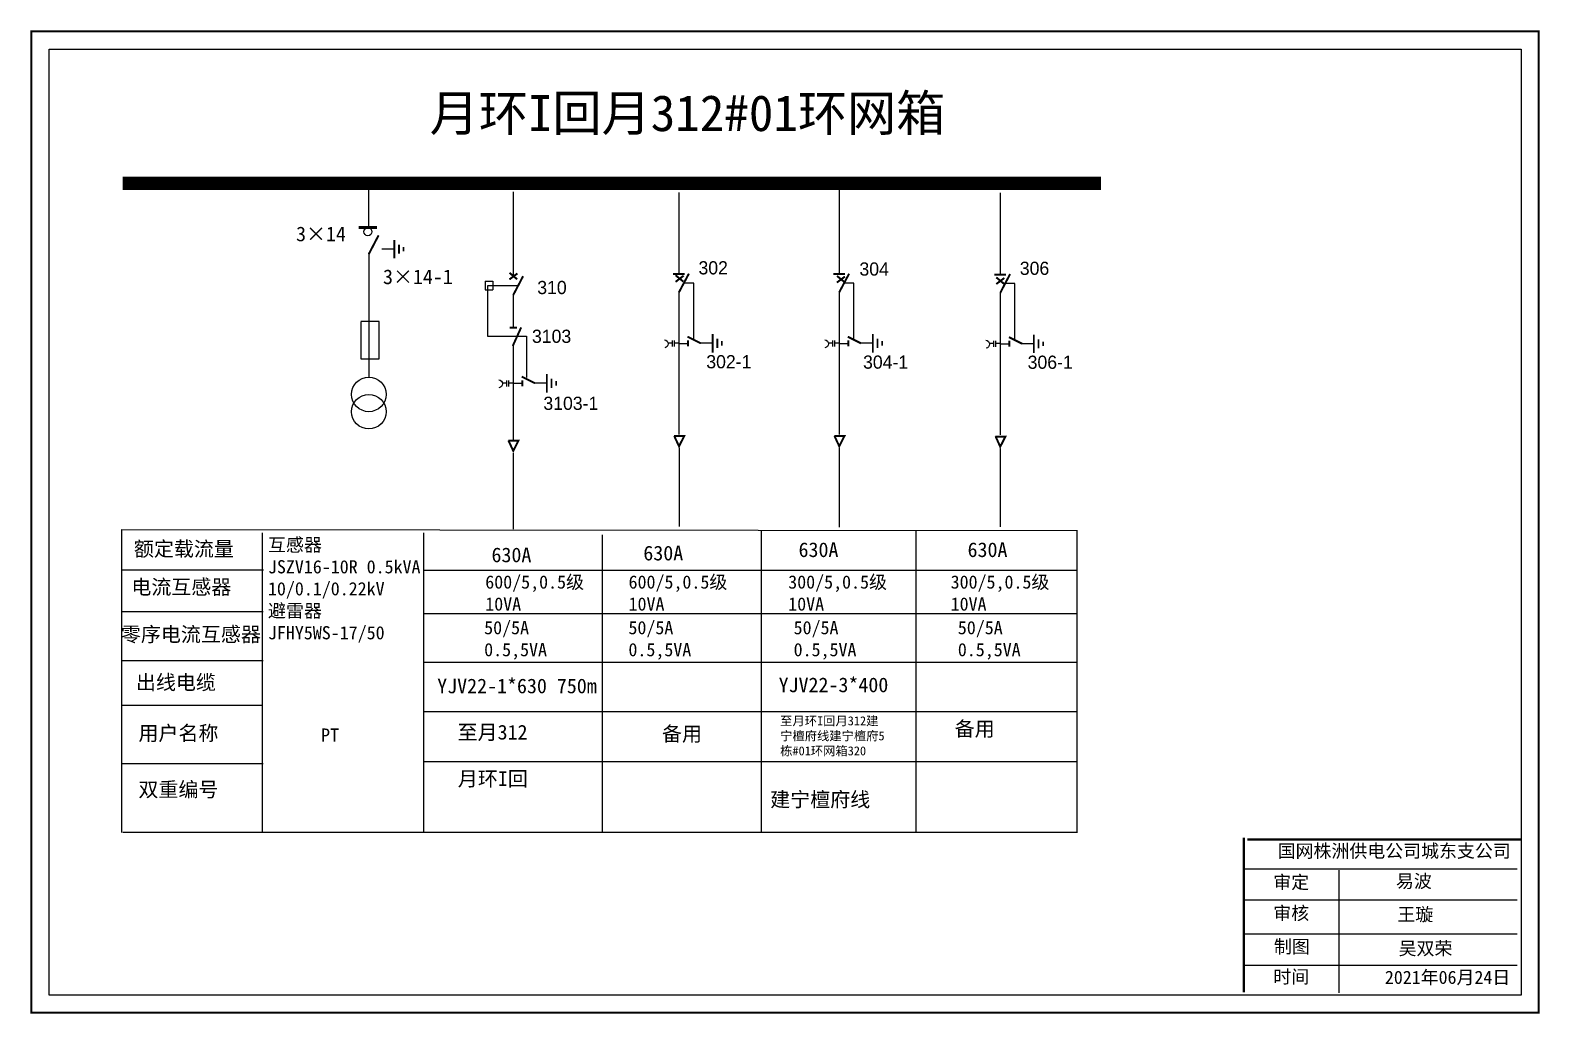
# Model space of a CAD drawing. Extents: x 25 to 407, y -234 to -152.
# Drawn here: x 24.6 to 150.2, y -233.5 to -151.6 of the extents above; entities that cross this region are included whole.
import ezdxf

# ---------------------------------------------------------------- set-up
doc = ezdxf.new("R2010")
doc.units = 0
doc.header["$LTSCALE"] = 0.774411
doc.linetypes.add('ACAD_ISO02W100', pattern=[15, 12, -3])
doc.linetypes.add('CENTER', pattern=[50.8, 31.75, -6.35, 6.35, -6.35])
doc.layers.get('0').update_dxf_attribs({"linetype": 'CONTINUOUS'})
doc.layers.add('2', color=7, linetype='CONTINUOUS')
doc.styles.add('hztxt_txtstyle_0.00_0_0', font='simkai.ttf')
doc.styles.add('hztxt_txtstyle_1.80_0_0', font='', dxfattribs={"height": 1.8, "bigfont": 'hztxt.shx'})
doc.styles.add('hztxt_txtstyle_2.70_0_0', font='simkai.ttf', dxfattribs={"height": 2.7})
doc.styles.add('字体', font='simkai_0.ttf', dxfattribs={"height": 2.5})
doc.styles.get('hztxt_txtstyle_1.80_0_0').set_extended_font_data('hztxt')

# ---------------------------------------------------------------- blocks, each defined once
blk = doc.blocks.new('JD')
for points in [[(-2, 0.2), (-2, -0.2), (2, 0.2), (2, -0.2)], [(1, -1.2), (1, -0.8), (-1, -1.2), (-1, -0.8)], [(-0.5, -1.8), (-0.5, -2.2), (0.5, -1.8), (0.5, -2.2)]]:
    blk.add_trace(points)

msp = doc.modelspace()

# ---------------------------------------------------------------- linework, layer by layer
at = {"color": 0}
for p, q in [((52.74, -164.32), (52.74, -167.94)), ((91.92, -164.36), (91.92, -171.86)), ((64.79, -165.02), (64.79, -172.08)), ((78.58, -165.07), (78.58, -171.86)), ((105.33, -165.11), (105.33, -171.9)), ((52.76, -170.17), (52.76, -180.43)), ((53.84, -169.77), (54.88, -169.77)), ((62.44, -172.46), (63.1, -172.46)), ((62.44, -172.46), (62.44, -173.19)), ((62.44, -173.19), (63.1, -173.19)), ((63.1, -172.46), (63.1, -173.19)), ((78.58, -173.36), (78.58, -185.23)), ((91.92, -173.36), (91.92, -185.23)), ((105.33, -173.39), (105.33, -185.27)), ((64.79, -173.57), (64.79, -176.3)), ((64.79, -177.66), (64.79, -185.7)), ((78.58, -177.64), (79.34, -177.64)), ((80.34, -177.61), (81.37, -177.61)), ((91.92, -177.64), (92.68, -177.64)), ((93.68, -177.61), (94.71, -177.61)), ((105.33, -177.67), (106.09, -177.67)), ((107.08, -177.65), (108.12, -177.65)), ((66.54, -180.94), (67.57, -180.94)), ((64.79, -180.96), (65.55, -180.96)), ((44.01, -196.52), (32.23, -196.52)), ((43.96, -199.99), (32.19, -199.99)), ((43.96, -204.07), (32.19, -204.07)), ((43.92, -207.8), (32.15, -207.8)), ((43.96, -212.65), (32.19, -212.65))]:
    msp.add_line(p, q, dxfattribs=at)
at = {"color": 0, "linetype": 'ACAD_ISO02W100'}
for p, q in [((65.12, -172.84), (62.65, -172.84)), ((62.65, -172.84), (62.65, -177.03)), ((62.65, -177.03), (65.9, -177.03)), ((65.9, -177.03), (65.9, -180.49))]:
    msp.add_line(p, q, dxfattribs=at)
at = {"color": 0, "linetype": 'CENTER'}
for p, q in [((64.79, -186.78), (64.79, -193.11)), ((78.59, -186.35), (78.59, -192.88)), ((91.93, -186.35), (91.93, -192.95)), ((105.33, -186.39), (105.33, -192.92))]:
    msp.add_line(p, q, dxfattribs=at)
at = {"color": 0, "linetype": 'Continuous'}
for p, q in [((32.16, -193.14), (111.71, -193.22)), ((32.21, -218.37), (32.21, -193.14)), ((43.9, -193.41), (43.9, -218.37)), ((57.32, -193.41), (57.32, -218.37)), ((85.43, -193.18), (85.43, -218.37)), ((98.29, -193.18), (98.29, -218.37)), ((111.71, -193.2), (111.71, -218.38)), ((72.2, -193.57), (72.2, -218.35)), ((57.32, -196.51), (111.71, -196.51)), ((57.32, -200.13), (111.71, -200.13)), ((57.32, -204.18), (111.71, -204.18)), ((57.32, -208.28), (111.71, -208.28)), ((57.32, -212.46), (111.71, -212.46)), ((111.71, -218.37), (32.29, -218.37)), ((125.61, -221.39), (148.36, -221.39)), ((133.51, -221.51), (133.51, -231.72)), ((125.61, -223.98), (148.36, -223.98)), ((125.61, -226.8), (148.36, -226.8)), ((125.61, -229.4), (148.36, -229.4))]:
    msp.add_line(p, q, dxfattribs=at)
at = {"color": 0, "linetype": 'Continuous', "const_width": 0.182}
msp.add_lwpolyline([(24.67, -151.66), (150.15, -151.66), (150.15, -233.36), (24.67, -233.36)], close=True, dxfattribs=at)
at = {"color": 0, "linetype": 'Continuous'}
msp.add_lwpolyline([(26.15, -153.14), (148.68, -153.14), (148.68, -231.89), (26.15, -231.89)], close=True, dxfattribs=at)
at = {"color": 0}
for points, const_width in [([(32.29, -164.32), (113.72, -164.32)], 1.1), ([(51.92, -167.99), (53.46, -167.99)], 0.261), ([(52.76, -170.22), (53.58, -168.65)], 0.165), ([(64.47, -172.32), (65.14, -171.82)], 0.165), ([(64.48, -171.77), (65.12, -172.31)], 0.165), ([(64.79, -173.62), (65.61, -172.05)], 0.165), ([(78.1, -171.88), (79.07, -171.88)], 0.165), ([(78.3, -171.97), (78.95, -172.5)], 0.165), ([(78.3, -172.52), (78.97, -172.01)], 0.165), ([(78.58, -173.4), (79.41, -171.84)], 0.165), ([(91.44, -171.88), (92.41, -171.88)], 0.165), ([(91.73, -172.58), (92.4, -172.08)], 0.165), ([(91.74, -172.03), (92.39, -172.56)], 0.165), ([(91.92, -173.4), (92.75, -171.84)], 0.165), ([(104.84, -171.92), (105.82, -171.92)], 0.165), ([(105, -172.15), (105.65, -172.69)], 0.165), ([(105, -172.7), (105.67, -172.2)], 0.165), ([(105.33, -173.44), (106.15, -171.87)], 0.165), ([(64.49, -176.34), (65.1, -176.34)], 0.165), ([(64.75, -177.86), (65.45, -176.31)], 0.165), ([(79.3, -177.09), (80.4, -177.64)], 0.165), ([(92.64, -177.09), (93.74, -177.64)], 0.165), ([(106.05, -177.12), (107.15, -177.67)], 0.165), ([(79.34, -177.38), (79.34, -177.89)], 0.165), ([(92.68, -177.38), (92.68, -177.89)], 0.165), ([(106.09, -177.42), (106.09, -177.92)], 0.165), ([(65.5, -180.41), (66.6, -180.96)], 0.165), ([(65.55, -180.71), (65.55, -181.21)], 0.165), ([(64.38, -185.75), (65.22, -185.75), (64.79, -186.59), (64.39, -185.73)], 0.165), ([(78.18, -185.36), (79.02, -185.36), (78.59, -186.21), (78.19, -185.35)], 0.165), ([(91.52, -185.36), (92.36, -185.36), (91.93, -186.21), (91.53, -185.35)], 0.165), ([(104.92, -185.4), (105.76, -185.4), (105.33, -186.25), (104.94, -185.38)], 0.165)]:
    msp.add_lwpolyline(points, dxfattribs=dict(at, const_width=const_width))
at = {"color": 0, "linetype": 'ACAD_ISO02W100'}
for points in [[(79.81, -177.39), (79.81, -172.64), (78.99, -172.64)], [(93.15, -177.39), (93.15, -172.64), (92.33, -172.64)], [(106.55, -177.43), (106.55, -172.67), (105.73, -172.67)]]:
    msp.add_lwpolyline(points, dxfattribs=at)
at = {"color": 0}
for points in [[(52.11, -175.85), (52.11, -178.93), (53.63, -178.93), (53.63, -175.82), (52.11, -175.82)], [(78.03, -177.63), (77.68, -177.63)], [(78.03, -177.4), (78.03, -177.9)], [(78.18, -177.4), (78.18, -177.9)], [(78.58, -177.63), (78.18, -177.63)], [(91.37, -177.63), (91.02, -177.63)], [(91.37, -177.4), (91.37, -177.9)], [(91.52, -177.4), (91.52, -177.9)], [(91.92, -177.63), (91.52, -177.63)], [(104.78, -177.66), (104.43, -177.66)], [(104.78, -177.43), (104.78, -177.93)], [(104.93, -177.43), (104.93, -177.93)], [(105.33, -177.66), (104.93, -177.66)], [(64.23, -180.95), (63.89, -180.95)], [(64.23, -180.72), (64.23, -181.22)], [(64.39, -180.72), (64.39, -181.22)], [(64.78, -180.95), (64.39, -180.95)]]:
    msp.add_lwpolyline(points, dxfattribs=at)
for points in [[(77.39, -177.35, -0.877934), (77.4, -178.01)], [(90.73, -177.35, -0.877934), (90.74, -178.01)], [(104.13, -177.38, -0.877934), (104.15, -178.05)], [(63.59, -180.67, -0.877934), (63.6, -181.34)]]:
    msp.add_lwpolyline(points, format="xyb", dxfattribs=at)
at = {"color": 0, "linetype": 'Continuous', "const_width": 0.182}
for points in [[(125.61, -218.8), (125.6, -231.68)], [(125.91, -218.95), (148.66, -218.95)]]:
    msp.add_lwpolyline(points, dxfattribs=at)
at = {"color": 0}
msp.add_circle((52.69, -168.35), 0.335, dxfattribs=at)
at = {"layer": '2', "color": 0}
for centre in [(52.77, -181.89), (52.77, -183.33)]:
    msp.add_circle(centre, 1.44, dxfattribs=at)

# ---------------------------------------------------------------- block references
at = {"color": 0, "xscale": 0.3844120780054254, "yscale": 0.3844120780054254, "zscale": 0.3844120780054647, "rotation": 90}
for p in [(54.89, -169.8), (81.39, -177.64), (94.73, -177.64), (108.13, -177.68), (67.59, -180.97)]:
    msp.add_blockref('JD', p, dxfattribs=at)

# ---------------------------------------------------------------- texts
at = {"color": 0, "linetype": 'Continuous', "style": 'hztxt_txtstyle_2.70_0_0'}
for s, p in [('3×14', (46.71, -169.14)), ('3×14-1', (53.95, -172.71))]:
    msp.add_text(s, height=1.22, dxfattribs=at).set_placement(p)
at = {"color": 0, "style": 'hztxt_txtstyle_1.80_0_0'}
for s, p in [('302', (80.21, -171.9)), ('304', (93.61, -172)), ('306', (106.96, -171.94)), ('310', (66.79, -173.54)), ('3103', (66.35, -177.6)), ('302-1', (80.86, -179.72)), ('304-1', (93.91, -179.75)), ('306-1', (107.61, -179.76)), ('3103-1', (67.3, -183.18))]:
    msp.add_text(s, height=1.098, dxfattribs=at).set_placement(p)
at = {"color": 0, "linetype": 'Continuous', "attachment_point": 1}
for s, insert, char_height, width, style in [('{\\fSimSun|b0|i0|c134|p2;月环I回月312#01环网箱}', (57.83, -156.97), 3, 80.4201, '字体'), ('{\\fSimSun|b0|i0|c134|p2;额定载流量}', (33.21, -194.14), 1.2204, 19.6738, 'hztxt_txtstyle_2.70_0_0'), ('\\A1;{\\fSimSun|b0|i0|c134|p2;互感器\\PJSZV16-10R 0.5kVA\\P10/0.1/0.22kV\\P避雷器\\PJFHY5WS-17/50}', (44.37, -193.86), 1.0983, 20.2524, 'hztxt_txtstyle_2.70_0_0'), ('{\\fSimSun|b0|i0|c134|p2;630A}', (62.98, -194.64), 1.2204, 19.6738, 'hztxt_txtstyle_2.70_0_0'), ('{\\fSimSun|b0|i0|c134|p2;630A}', (75.62, -194.49), 1.2204, 19.6738, 'hztxt_txtstyle_2.70_0_0'), ('{\\fSimSun|b0|i0|c134|p2;630A}', (88.54, -194.21), 1.2204, 19.6738, 'hztxt_txtstyle_2.70_0_0'), ('{\\fSimSun|b0|i0|c134|p2;630A}', (102.61, -194.21), 1.2204, 19.6738, 'hztxt_txtstyle_2.70_0_0'), ('{\\fSimSun|b0|i0|c134|p2;电流互感器}', (33, -197.31), 1.2204, 19.6738, 'hztxt_txtstyle_2.70_0_0'), ('\\A1;{\\fSimSun|b0|i0|c134|p2;600/5,0.5级\\P10VA}', (62.46, -196.96), 1.0983, 20.2524, 'hztxt_txtstyle_2.70_0_0'), ('\\A1;{\\fSimSun|b0|i0|c134|p2;600/5,0.5级\\P10VA}', (74.39, -196.96), 1.0983, 20.2524, 'hztxt_txtstyle_2.70_0_0'), ('\\A1;{\\fSimSun|b0|i0|c134|p2;300/5,0.5级\\P10VA}', (87.68, -196.96), 1.0983, 20.2524, 'hztxt_txtstyle_2.70_0_0'), ('\\A1;{\\fSimSun|b0|i0|c134|p2;300/5,0.5级\\P10VA}', (101.2, -196.96), 1.0983, 20.2524, 'hztxt_txtstyle_2.70_0_0'), ('{\\fSimSun|b0|i0|c134|p2;零序电流互感器}', (32.13, -201.25), 1.2204, 19.6738, 'hztxt_txtstyle_2.70_0_0'), ('{\\fSimSun|b0|i0|c134|p2;50/5A\\P0.5,5VA}', (62.37, -200.76), 1.0983, 19.6738, 'hztxt_txtstyle_2.70_0_0'), ('{\\fSimSun|b0|i0|c134|p2;50/5A\\P0.5,5VA}', (74.38, -200.76), 1.0983, 19.6738, 'hztxt_txtstyle_2.70_0_0'), ('{\\fSimSun|b0|i0|c134|p2;50/5A\\P0.5,5VA}', (88.13, -200.76), 1.0983, 19.6738, 'hztxt_txtstyle_2.70_0_0'), ('{\\fSimSun|b0|i0|c134|p2;50/5A\\P0.5,5VA}', (101.8, -200.76), 1.0983, 19.6738, 'hztxt_txtstyle_2.70_0_0'), ('{\\fSimSun|b0|i0|c134|p2;出线电缆}', (33.38, -205.25), 1.2204, 19.6738, 'hztxt_txtstyle_2.70_0_0'), ('{\\fSimSun|b0|i0|c134|p2;YJV22-1*630 750m}', (58.46, -205.55), 1.2204, 19.6738, 'hztxt_txtstyle_2.70_0_0'), ('{\\fSimSun|b0|i0|c134|p2;YJV22-3*400}', (86.88, -205.46), 1.2204, 19.6738, 'hztxt_txtstyle_2.70_0_0'), ('{\\fSimSun|b0|i0|c134|p2;\\C256;至月环I回月312建宁檀府线建宁檀府5栋#01环网箱320}', (87.01, -208.69), 0.75, 8.9629, 'hztxt_txtstyle_2.70_0_0'), ('{\\fSimSun|b0|i0|c134|p2;用户名称}', (33.59, -209.48), 1.2204, 19.6738, 'hztxt_txtstyle_2.70_0_0'), ('{\\fSimSun|b0|i0|c134|p2;PT}', (48.79, -209.7), 1.1026, 8.5785, 'hztxt_txtstyle_0.00_0_0'), ('{\\fSimSun|b0|i0|c134|p2;至月312}', (60.16, -209.4), 1.2204, 15.4764, 'hztxt_txtstyle_2.70_0_0'), ('{\\fSimSun|b0|i0|c134|p2;备用}', (77.17, -209.54), 1.2204, 19.6738, 'hztxt_txtstyle_2.70_0_0'), ('{\\fSimSun|b0|i0|c134|p2;备用}', (101.54, -209.12), 1.2204, 19.6738, 'hztxt_txtstyle_2.70_0_0'), ('{\\fSimSun|b0|i0|c134|p2;月环I回}', (60.18, -213.27), 1.2204, 9.2835, 'hztxt_txtstyle_2.70_0_0'), ('{\\fSimSun|b0|i0|c134|p2;双重编号}', (33.59, -214.17), 1.2204, 19.6738, 'hztxt_txtstyle_2.70_0_0'), ('{\\fSimSun|b0|i0|c134|p2;\\C256;建宁檀府线}', (86.18, -215), 1.2204, 19.6738, 'hztxt_txtstyle_2.70_0_0'), ('国网株洲供电公司城东支公司', (128.42, -219.35), 1.0944, 29.9201, '字体'), ('\\f\uffbfﾬￌﾣﾤ_GB2312|b0|i0|c134|p49;审定', (128.06, -221.95), 1.0944, 8.5588, '字体'), ('易波', (138.27, -221.86), 1.094, 8.5588, '字体'), ('\\f\uffbfﾬￌﾣﾤ_GB2312|b0|i0|c134|p49;审核', (128.06, -224.53), 1.0944, 8.5588, '字体'), ('王璇', (138.39, -224.63), 1.094, 8.5588, '字体'), ('\\f\uffbfﾬￌﾣﾤ_GB2312|b0|i0|c134|p49;制图', (128.11, -227.31), 1.0944, 8.5588, '字体'), ('{\\fSimSun|b0|i0|c134|p2;吴双荣}', (138.49, -227.46), 1.0944, 8.5588, '字体'), ('\\f\uffbfﾬￌﾣﾤ_GB2312|b0|i0|c134|p49;时间', (128.06, -229.82), 1.0944, 8.5588, '字体'), ('2021{\\fSimSun|b0|i0|c134|p2;年}06{\\fSimSun|b0|i0|c134|p2;月24日}', (137.35, -229.87), 1.0944, 16.0081, '字体')]:
    msp.add_mtext(s, dxfattribs=dict(at, insert=insert, char_height=char_height, width=width, style=style))

doc.saveas('drawing.dxf')
